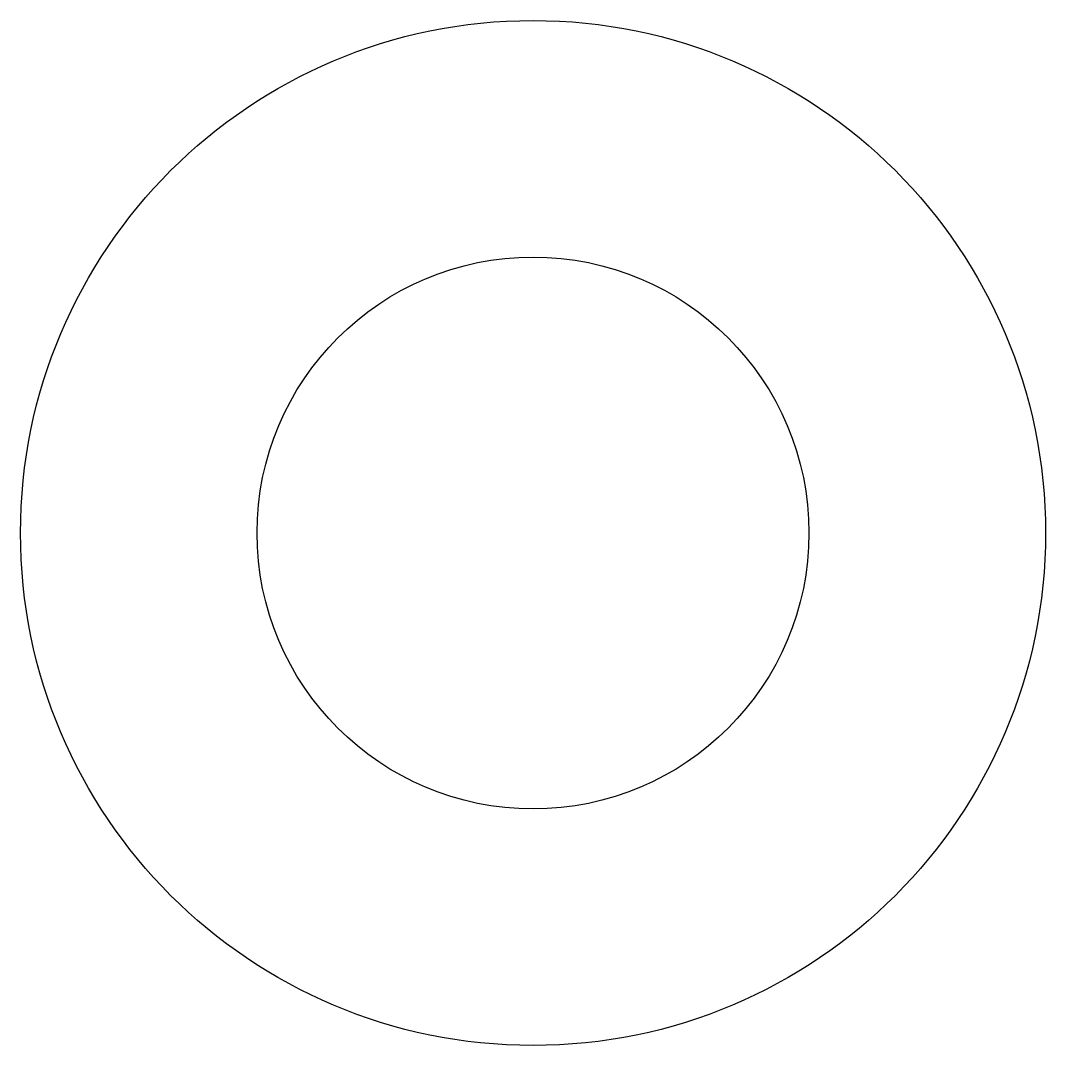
# Model space of a CAD drawing. Header units: millimetres. Extents: x 80.06 to 83.48, y 86.45 to 89.87.
import ezdxf

# ---------------------------------------------------------------- set-up
doc = ezdxf.new("R2010")
doc.units = ezdxf.units.MM
doc.header["$PDMODE"] = 35
doc.header["$PDSIZE"] = -2
doc.layers.add('00.1-SYMBOLS', color=3, linetype='Continuous')

# ---------------------------------------------------------------- blocks, each defined once
blk = doc.blocks.new('PH_GRPBLK')
at = {"layer": 'DEFPOINTS', "color": 0}
blk.add_point((0, 0), dxfattribs=at)

msp = doc.modelspace()

# ---------------------------------------------------------------- linework, layer by layer
at = {"layer": '00.1-SYMBOLS', "color": 2}
for radius in [1.7105, 0.9211]:
    msp.add_circle((81.767, 88.1577), radius, dxfattribs=at)

# ---------------------------------------------------------------- block references
msp.add_blockref('PH_GRPBLK', (82.688, 88.1577), dxfattribs=at)

doc.saveas('drawing.dxf')
